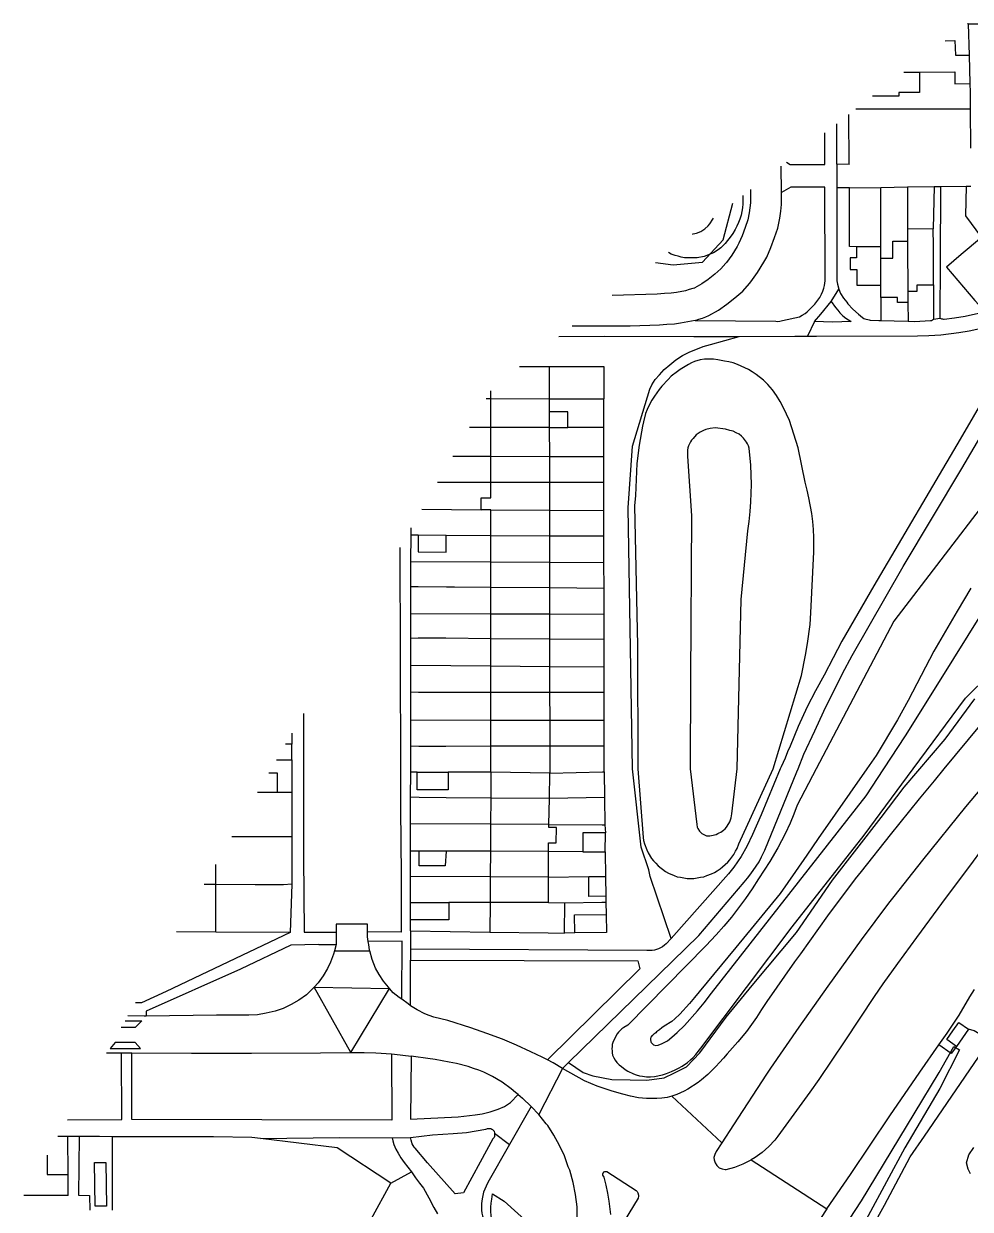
# Model space of a CAD drawing. Header units: millimetres. Extents: x 111502 to 977541, y 8702 to 1044108.
# Drawn here: x 972460.2 to 972627.9, y 471880.6 to 472090.6 of the extents above; entities that cross this region are included whole.
import ezdxf

# ---------------------------------------------------------------- set-up
doc = ezdxf.new("R2010")
doc.units = ezdxf.units.MM
doc.header["$LTSCALE"] = 0.25
doc.layers.add('X HVSS Site Background', color=8, linetype='Continuous')

# ---------------------------------------------------------------- blocks, each defined once
blk = doc.blocks.new('OS MAP')
at = {"layer": 'X HVSS Site Background'}
for points in [[(486338.56, 236447.98), (486361.65, 236470.5), (486369.65, 236479.95), (486370.25, 236480.65), (486370.85, 236481.4), (486371.8, 236482.75), (486372.3, 236483.55), (486372.75, 236484.4), (486373.3, 236485.6), (486379, 236499.5), (486379.2, 236500), (486380.25, 236502.6), (486382.15, 236506.75), (486383.75, 236510.2), (486387.1, 236516.9), (486388.8, 236520.1), (486397.85, 236535.85), (486408.25, 236553.2), (486419.15, 236571.8)], [(486412.8, 236547.9), (486396.15, 236526.15), (486382.4, 236500), (486379.05, 236493.6), (486378.45, 236492), (486377.8, 236490.4), (486376.95, 236488.5), (486375.65, 236486), (486374.2, 236483.6), (486372.2, 236480.5), (486371.05, 236478.75), (486369.9, 236477.05), (486367.4, 236473.75), (486366.05, 236472.15), (486364.7, 236470.6), (486362.85, 236468.65), (486349.05, 236454.6), (486348.35, 236454.2), (486348, 236453.95), (486347.4, 236453.35), (486347.15, 236453.05), (486346.85, 236452.55), (486346.4, 236451.5), (486346.3, 236451.15), (486346.25, 236450.8), (486346.2, 236450.4), (486346.25, 236450.05), (486346.25, 236449.7), (486346.35, 236449.3), (486346.55, 236448.8), (486346.8, 236448.4), (486347.1, 236448), (486347.5, 236447.6), (486347.9, 236447.25), (486348.6, 236446.75), (486349.05, 236446.45), (486350.05, 236445.95), (486350.55, 236445.8), (486351.1, 236445.65), (486351.65, 236445.55), (486352.35, 236445.45), (486353.05, 236445.45), (486353.8, 236445.5), (486355.2, 236445.8), (486355.9, 236446.05), (486356.8, 236446.4), (486357.45, 236446.7), (486358.05, 236447), (486358.65, 236447.35), (486359.6, 236448), (486360.15, 236448.45), (486360.65, 236448.9), (486361.1, 236449.4), (486362, 236450.5), (486378.15, 236472), (486390.9, 236488.25), (486399.6, 236500), (486408.85, 236512.5), (486417.35, 236520.9)], [(486409.8, 236532), (486407.4, 236527.95), (486403.25, 236520.85), (486401, 236516.55), (486398.7, 236512.1), (486396.8, 236508.7), (486393.05, 236502.35), (486391.4, 236500), (486382.75, 236487.65), (486380.75, 236484.7), (486378.75, 236481.8), (486376.05, 236477.95), (486368.2, 236468.35), (486361.7, 236460.5), (486360.85, 236459.5), (486360, 236458.45), (486358.25, 236456.55), (486357.4, 236455.7), (486356.85, 236455.25), (486355.5, 236454.4), (486355.1, 236454.1), (486354.65, 236453.8), (486354.15, 236453.4), (486354, 236453.25), (486353.85, 236453.15), (486353.65, 236453), (486353.5, 236452.85), (486353.35, 236452.75), (486353.15, 236452.45), (486353.05, 236452.25), (486353.05, 236452.05), (486353.15, 236451.65), (486353.2, 236451.5), (486353.6, 236451.1), (486354, 236451), (486354.4, 236451.05), (486355.15, 236451.35), (486356.05, 236451.8), (486356.85, 236452.45), (486357.8, 236453.3), (486359.1, 236454.55), (486361.4, 236457.15), (486362.55, 236458.55), (486363.85, 236460.25), (486391.25, 236495.2), (486394.4, 236500), (486398.25, 236505.85), (486404.55, 236515.95), (486425.95, 236550.25)], [(486409.34, 236632), (486409.2, 236632)], [(486409.34, 236632), (486409.65, 236632), (486416.4, 236632)], [(486409.34, 236632), (486409.5, 236626.45)], [(486338.56, 236447.98), (486341.13, 236446.24), (486342.86, 236445.63), (486346.22, 236444.96), (486349.48, 236444.89), (486352.44, 236444.88), (486355.48, 236445.26), (486357.22, 236446.1), (486359.45, 236447.24), (486361.78, 236449.67), (486366.48, 236456.04), (486371.09, 236461.62), (486378.96, 236471.01), (486385.33, 236480.28), (486393.96, 236491.36), (486397.99, 236496.74), (486405.29, 236505.26), (486410.55, 236512.42)], [(486411.35, 236507.6), (486405.05, 236500), (486403.3, 236497.9), (486400.65, 236494.7), (486395.5, 236488.3), (486390.4, 236481.85), (486389.35, 236480.5), (486384.45, 236473.95), (486379.65, 236467.25), (486378.6, 236465.8), (486373.7, 236458.8), (486372.75, 236457.4), (486371.85, 236455.95), (486370.1, 236453.5), (486368.55, 236451.65), (486366.65, 236449.5), (486366, 236448.75), (486365.3, 236448), (486364.65, 236447.25), (486363.25, 236445.85), (486362.1, 236444.9), (486361.5, 236444.45), (486359.7, 236443.25), (486359.05, 236442.9), (486357.75, 236442.3), (486356.85, 236442)], [(486405.25, 236628.97), (486407, 236629), (486407.1, 236626.4), (486409.5, 236626.45)], [(486409.5, 236626.45), (486409.65, 236621.4)], [(486400.72, 236623.42), (486400.72, 236619.84), (486397.05, 236619.84), (486397.05, 236619.15), (486392.41, 236619.15)], [(486397.97, 236623.4), (486400.72, 236623.42)], [(486400.72, 236623.42), (486407, 236623.45), (486407, 236621.35), (486409.65, 236621.4)], [(486414.55, 236500), (486408.9, 236493.25), (486401.25, 236483.8), (486396.2, 236477.4), (486395.25, 236476.2), (486390.4, 236469.7), (486384.5, 236461.5), (486379.35, 236454.25), (486374.3, 236447), (486373.6, 236445.9), (486367.75, 236436.95), (486365.7, 236433.75)], [(486409.65, 236621.4), (486409.7, 236619.85), (486409.7, 236616.95)], [(486414.45, 236489.35), (486409.6, 236482.75), (486405.45, 236477.25), (486400.2, 236470.1), (486396.85, 236465.5), (486394.25, 236461.95), (486392.7, 236459.7), (486387.5, 236451.8), (486382.9, 236445), (486381.3, 236442.75), (486375.65, 236434.95), (486375.1, 236434.25), (486374.05, 236433.1), (486372.85, 236432.05), (486371.6, 236431.15), (486370.9, 236430.75)], [(486389.47, 236616.9), (486409.7, 236616.95)], [(486409.7, 236616.95), (486409.75, 236609.95)], [(486388.25, 236607.05), (486388.2, 236615.93)], [(486386.05, 236607.1), (486386.05, 236614.28)], [(486377.18, 236607.49), (486377.8, 236607.05), (486383.95, 236607.05), (486383.94, 236612.66)], [(486376.3, 236602.1), (486376.22, 236606.76)], [(486386.05, 236607.1), (486386.1, 236602.95)], [(486388.25, 236607.05), (486386.05, 236607.1)], [(486370.79, 236602.61), (486370.8, 236602.23), (486370.76, 236600.25), (486370.68, 236599.37), (486370.57, 236598.49), (486370.29, 236597.26), (486369.85, 236595.9), (486369.3, 236594.42), (486368.72, 236593.1), (486368.4, 236592.52), (486367.47, 236591.01), (486366.51, 236589.68), (486366.43, 236589.59), (486365.54, 236588.58), (486364.46, 236587.66), (486363.27, 236586.68), (486362.17, 236585.92), (486360.92, 236585.21), (486360.84, 236585.18), (486360.57, 236585.09), (486359.92, 236584.89), (486359.26, 236584.67), (486357.66, 236584.4), (486356.72, 236584.27), (486355.54, 236584.18), (486354.23, 236584.08), (486346.27, 236583.84)], [(486361, 236579.45), (486375.25, 236579.3), (486375.65, 236579.25), (486376, 236579.3), (486376.2, 236579.35), (486376.45, 236579.45), (486379.45, 236580.1), (486379.95, 236580.35), (486380.45, 236580.65), (486380.85, 236580.95), (486382.2, 236582.3), (486383.05, 236583.5), (486383.35, 236584.1), (486383.6, 236584.65), (486383.8, 236585.15), (486383.9, 236585.65), (486384, 236586.45), (486383.95, 236603.05), (486377.9, 236603.05), (486376.3, 236602.1)], [(486386.1, 236602.95), (486386.1, 236586.45), (486386.2, 236585.85), (486386.45, 236584.95)], [(486388.3, 236602.95), (486386.1, 236602.95)], [(486388.3, 236602.95), (486393.85, 236603)], [(486389.55, 236592.5), (486388.3, 236592.55), (486388.3, 236602.95)], [(486393.85, 236603), (486398.6, 236603.1)], [(486393.85, 236592.5), (486393.85, 236603)], [(486398.6, 236603.1), (486398.57, 236595.62)], [(486398.6, 236603.1), (486403.35, 236603.15)], [(486403.35, 236603.15), (486403.17, 236595.67)], [(486403.35, 236603.15), (486404.5, 236603.15)], [(486404.4, 236579.85), (486404.45, 236589.9), (486404.5, 236603.15)], [(486404.5, 236603.15), (486409, 236603.2)], [(486409, 236603.2), (486408.9, 236597.95), (486411.68, 236594.15)], [(486409, 236603.2), (486409.8, 236603.2)], [(486353.95, 236589.71), (486357.1, 236589.31), (486362.27, 236589.77), (486365.95, 236593.69), (486367.68, 236600.22)], [(486369.44, 236601.57), (486369.45, 236600.1), (486369.35, 236599.4), (486369.25, 236598.75), (486369.1, 236598.1), (486368.9, 236597.4), (486368.65, 236596.8), (486368.35, 236596.15), (486368.05, 236595.55), (486367.65, 236594.85), (486367.35, 236594.4), (486366.3, 236593.05), (486365.9, 236592.65), (486365.5, 236592.3), (486365.05, 236591.95), (486364.2, 236591.4), (486363.65, 236591.15), (486362.55, 236590.75), (486361.35, 236590.55), (486360.2, 236590.5), (486359.65, 236590.5), (486359.1, 236590.55), (486358.5, 236590.65), (486357.95, 236590.8), (486357.45, 236590.95), (486356.75, 236591.2), (486356.25, 236591.45), (486356.23, 236591.46)], [(486361, 236579.45), (486361.6, 236579.65), (486362.25, 236579.85), (486362.85, 236580.05), (486363.4, 236580.3), (486365.1, 236581.25), (486366.6, 236582.3), (486368, 236583.45), (486369.4, 236584.65), (486370.6, 236586), (486370.85, 236586.3), (486372.05, 236587.95), (486373.15, 236589.75), (486373.65, 236590.65), (486374.4, 236592.35), (486375.05, 236594.1), (486375.6, 236595.8), (486376, 236597.55), (486376.15, 236598.8), (486376.25, 236599.95), (486376.3, 236602.1)], [(486360.52, 236594.74), (486360.6, 236594.75), (486361.2, 236594.9), (486362, 236595.2), (486362.35, 236595.4), (486362.7, 236595.65), (486363.3, 236596.2), (486363.6, 236596.55), (486364.1, 236597.35), (486364.21, 236597.56)], [(486403.17, 236595.67), (486398.6, 236595.62), (486398.57, 236595.62)], [(486398.57, 236595.62), (486398.6, 236593.48)], [(486403.2, 236585.75), (486403.2, 236592.65), (486403.17, 236595.67)], [(486411.68, 236594.15), (486408.08, 236591.1), (486405.48, 236588.9), (486406.5, 236587.7), (486410.55, 236582.99), (486411.22, 236582.22), (486413.75, 236584.4), (486417.4, 236587.45)], [(486389.55, 236592.5), (486389.55, 236590.55), (486388.45, 236590.55), (486388.45, 236588.45), (486389.6, 236588.45), (486389.6, 236585.7), (486393.9, 236585.7)], [(486393.85, 236592.5), (486389.55, 236592.5)], [(486393.85, 236590.45), (486395.99, 236590.45), (486395.99, 236593.48), (486398.6, 236593.48)], [(486393.85, 236590.45), (486393.85, 236592.5)], [(486398.6, 236593.48), (486398.6, 236592.6), (486398.65, 236584.6)], [(486393.9, 236585.7), (486393.85, 236590.45)], [(486393.9, 236583.5), (486393.9, 236585.7)], [(486398.65, 236584.6), (486400.3, 236584.65), (486400.3, 236585.75), (486403.2, 236585.75)], [(486403.2, 236585.75), (486403.2, 236579.65)], [(486385.05, 236582.8), (486386.45, 236584.95)], [(486386.45, 236584.95), (486386.75, 236584.2), (486387.25, 236583.4), (486387.85, 236582.65), (486388, 236582.4), (486388.9, 236581.45), (486389.9, 236580.55), (486390.65, 236579.95), (486390.85, 236579.8), (486391.05, 236579.7), (486391.8, 236579.55), (486392, 236579.5), (486393.5, 236579.45), (486393.85, 236579.45)], [(486393.9, 236583.5), (486393.85, 236579.45)], [(486398.65, 236582.6), (486396.85, 236582.6), (486396.8, 236583.5), (486393.9, 236583.5)], [(486398.65, 236584.6), (486398.65, 236582.6)], [(486404.4, 236579.85), (486404.6, 236579.75), (486404.8, 236579.7), (486404.95, 236579.65), (486405.1, 236579.65), (486406.95, 236579.9), (486408.8, 236580.2), (486411.2, 236580.7), (486413.55, 236581.35), (486415.5, 236581.95), (486417.4, 236582.55), (486420.4, 236583.85)], [(486385.05, 236582.8), (486385.85, 236581.7), (486386.25, 236581.25), (486386.6, 236580.8), (486387.15, 236580.25), (486387.7, 236579.85), (486388.6, 236579.25), (486385.3, 236579.15), (486382.1, 236579.25)], [(486382.1, 236579.25), (486383.25, 236580.55), (486385.05, 236582.8)], [(486398.65, 236582.6), (486398.7, 236579.3)], [(486361, 236579.45), (486358.4, 236578.95), (486357.3, 236578.8), (486355.95, 236578.7), (486354.65, 236578.6), (486349.45, 236578.45), (486344.85, 236578.45), (486339.21, 236578.43)], [(486382.1, 236579.25), (486380.89, 236576.65)], [(486393.85, 236579.45), (486396.25, 236579.35), (486398.7, 236579.3)], [(486398.7, 236579.3), (486399.85, 236579.25), (486402.65, 236579.4), (486402.85, 236579.4), (486403.2, 236579.65)], [(486403.2, 236579.65), (486404.4, 236579.85)], [(486380.89, 236576.65), (486382.5, 236576.65), (486400.35, 236576.7), (486402.4, 236576.75), (486404.5, 236576.9), (486407.7, 236577.3), (486409.5, 236577.6), (486411.4, 236578)], [(486417.55, 236574.95), (486407.95, 236558.4), (486392.65, 236532.4), (486386.95, 236522.6), (486385.4, 236519.65), (486383.85, 236516.6), (486382.3, 236513.8), (486380.85, 236511), (486379.25, 236507.5), (486377.8, 236504), (486377.35, 236503), (486376.9, 236501.9), (486376.2, 236500.35), (486376.05, 236500), (486372.7, 236491.85), (486371.15, 236488.35), (486370.15, 236486.25), (486369.15, 236484.5), (486367.85, 236482.6), (486366.9, 236481.4), (486356.7, 236469.95)], [(486336.83, 236576.61), (486344.9, 236576.65), (486360.74, 236576.6), (486368.75, 236576.6)], [(486356.7, 236469.95), (486353, 236480.95), (486352.75, 236482.1), (486351.4, 236486.15), (486349.9, 236500), (486349.1, 236546.25), (486349.85, 236557.15), (486352.95, 236567.25), (486353.3, 236568.05), (486353.9, 236568.95), (486354.65, 236569.8), (486355.5, 236570.75), (486356.5, 236571.6), (486357.55, 236572.45), (486358.75, 236573.2), (486359.9, 236573.8), (486362.4, 236574.8), (486363.7, 236575.2), (486368.75, 236576.6)], [(486368.75, 236576.6), (486378.65, 236576.65), (486380.89, 236576.65)], [(486329.85, 236571.28), (486335.1, 236571.25)], [(486335.1, 236571.25), (486344.8, 236571.25), (486344.8, 236565.55)], [(486335.1, 236571.25), (486335.1, 236565.55)], [(486374.8, 236500), (486379.8, 236516.55), (486380.55, 236520.15), (486380.9, 236522.2), (486381.35, 236525.6), (486381.5, 236527.65), (486382, 236538.45), (486382, 236541), (486381.95, 236542.4), (486381.8, 236543.85), (486381.65, 236545.25), (486381.1, 236548), (486380.8, 236549.4), (486380.45, 236550.8), (486379.25, 236556.85), (486377.7, 236561.7), (486376.65, 236563.95), (486376.05, 236565.05), (486375.4, 236566.15), (486374.7, 236567.15), (486373.85, 236568.1), (486373.1, 236568.85), (486371.8, 236569.85), (486371.1, 236570.35), (486370.4, 236570.75), (486369.15, 236571.35), (486368.45, 236571.65), (486367.7, 236571.9), (486366.95, 236572.1), (486366.2, 236572.25), (486365, 236572.45), (486364.2, 236572.55), (486363.4, 236572.6), (486362.65, 236572.55), (486361.85, 236572.45), (486360.85, 236572.15), (486360.3, 236571.9), (486359.8, 236571.65), (486358.3, 236570.75), (486357.85, 236570.4), (486356.75, 236569.55), (486356.2, 236569), (486355.1, 236567.8), (486354.6, 236567.2), (486353.75, 236566.05), (486353.3, 236565.3), (486352.9, 236564.55), (486352.5, 236563.65), (486352.2, 236562.95), (486351.8, 236561.45), (486351.65, 236560.7), (486351.05, 236557.35), (486350.65, 236554.1), (486350.4, 236548.4), (486350.25, 236546.6), (486350.75, 236521.85), (486350.8, 236500), (486351.75, 236487.85), (486351.85, 236487.3), (486352, 236486.75), (486352.4, 236485.65), (486352.65, 236485.15), (486353.25, 236484.15), (486353.6, 236483.7), (486354, 236483.3), (486354.4, 236482.85), (486355.75, 236481.8), (486356.25, 236481.55), (486357.25, 236481.1), (486357.8, 236480.9), (486358.4, 236480.8), (486358.95, 236480.7), (486359.55, 236480.6), (486360.75, 236480.6), (486361.95, 236480.8), (486362.5, 236480.9), (486363.05, 236481.1), (486363.85, 236481.4), (486364.4, 236481.65), (486364.9, 236481.95), (486365.4, 236482.3), (486365.85, 236482.65), (486366.75, 236483.45), (486367.1, 236483.9), (486367.5, 236484.35), (486367.8, 236484.85), (486368.1, 236485.4), (486368.4, 236485.9), (486368.7, 236486.7), (486374.8, 236500)], [(486324.75, 236565.6), (486324.75, 236566.97)], [(486323.96, 236565.6), (486324.75, 236565.6)], [(486324.75, 236565.6), (486335.1, 236565.55)], [(486324.75, 236560.45), (486324.75, 236565.6)], [(486335.1, 236565.55), (486344.8, 236565.55)], [(486335.1, 236565.55), (486335.1, 236563.26)], [(486344.8, 236560.45), (486344.8, 236565.55)], [(486335.1, 236563.26), (486335.1, 236560.45)], [(486338.42, 236560.45), (486338.42, 236563.26), (486335.1, 236563.26)], [(486324.75, 236560.45), (486320.98, 236560.47)], [(486335.1, 236560.45), (486324.75, 236560.45)], [(486324.75, 236555.4), (486324.75, 236560.45)], [(486335.1, 236560.45), (486335.15, 236555.35)], [(486335.1, 236560.45), (486338.42, 236560.45)], [(486344.8, 236560.45), (486338.42, 236560.45)], [(486344.8, 236555.35), (486344.8, 236560.45)], [(486368.44, 236500), (486369.1, 236530), (486370.3, 236542.15), (486370.55, 236543.85), (486370.75, 236545.6), (486370.85, 236547.3), (486370.95, 236550.35), (486370.85, 236553.8), (486370.55, 236556.8), (486370.4, 236557.2), (486370.25, 236557.55), (486370.05, 236557.9), (486369.55, 236558.6), (486369.2, 236558.95), (486368.75, 236559.3), (486368.25, 236559.55), (486367.7, 236559.8), (486367.15, 236559.95), (486366.35, 236560.15), (486365.9, 236560.25), (486365, 236560.35), (486364.5, 236560.4), (486363.65, 236560.3), (486362.85, 236560.1), (486362.45, 236559.95), (486361.85, 236559.65), (486361.15, 236559.15), (486360.6, 236558.55), (486360.35, 236558.25), (486360.15, 236557.95), (486360, 236557.6), (486359.8, 236557.2), (486359.7, 236556.85), (486359.6, 236556.45), (486359.6, 236555.4), (486360.3, 236544.85), (486360.15, 236516), (486360.12, 236500), (486361.25, 236490.15), (486361.35, 236489.7), (486361.45, 236489.45), (486361.75, 236488.95), (486362.15, 236488.55), (486362.5, 236488.35), (486363, 236488.15), (486363.55, 236488.15), (486364.15, 236488.25), (486364.4, 236488.3), (486364.7, 236488.4), (486365, 236488.55), (486365.25, 236488.65), (486365.5, 236488.8), (486366, 236489.15), (486366.3, 236489.4), (486366.55, 236489.7), (486366.95, 236490.3), (486367.1, 236490.6), (486367.25, 236490.95), (486367.35, 236491.3), (486367.4, 236491.7), (486367.45, 236492.05), (486368.44, 236500)], [(486318.04, 236555.4), (486324.75, 236555.4)], [(486324.75, 236555.4), (486335.15, 236555.35)], [(486324.75, 236550.7), (486324.75, 236555.4)], [(486335.15, 236555.35), (486344.8, 236555.35)], [(486335.15, 236555.35), (486335.15, 236550.7)], [(486344.8, 236550.7), (486344.8, 236555.35)], [(486324.75, 236550.7), (486316.85, 236550.7), (486315.31, 236550.7)], [(486323.07, 236545.9), (486323.07, 236545.91), (486323.07, 236547.99), (486324.75, 236547.99), (486324.75, 236550.7)], [(486335.15, 236550.7), (486324.75, 236550.7)], [(486344.8, 236550.7), (486335.15, 236550.7)], [(486335.15, 236550.7), (486335.15, 236545.8)], [(486344.8, 236545.75), (486344.8, 236550.7)], [(486312.57, 236545.98), (486323.07, 236545.9)], [(486324.75, 236545.9), (486323.07, 236545.9)], [(486324.75, 236545.9), (486335.15, 236545.8)], [(486324.75, 236541.3), (486324.75, 236545.9)], [(486335.15, 236545.8), (486344.8, 236545.75)], [(486335.15, 236545.8), (486335.15, 236541.25)], [(486344.8, 236541.2), (486344.8, 236545.75)], [(486310.6, 236536.75), (486310.65, 236541.4)], [(486310.65, 236541.4), (486310.65, 236542.67)], [(486311.9, 236541.4), (486310.65, 236541.4)], [(486311.9, 236541.4), (486311.9, 236538.45), (486316.85, 236538.4), (486316.85, 236541.35)], [(486316.85, 236541.35), (486311.9, 236541.4)], [(486324.75, 236541.3), (486316.85, 236541.35)], [(486324.75, 236536.65), (486324.75, 236541.3)], [(486335.15, 236541.25), (486324.75, 236541.3)], [(486308.64, 236539.21), (486308.75, 236500), (486308.8, 236492.9), (486308.9, 236481.25), (486308.9, 236471.1), (486302.95, 236471.15)], [(486344.8, 236541.2), (486335.15, 236541.25)], [(486335.15, 236541.25), (486335.15, 236536.6)], [(486344.8, 236536.55), (486344.8, 236541.2)], [(486310.6, 236536.75), (486324.75, 236536.65)], [(486310.6, 236532.25), (486310.6, 236536.75)], [(486324.75, 236536.65), (486335.15, 236536.6)], [(486324.75, 236532.15), (486324.75, 236536.65)], [(486335.15, 236536.6), (486344.8, 236536.55)], [(486335.15, 236536.6), (486335.2, 236532.05)], [(486344.85, 236531.95), (486344.8, 236536.55)], [(486310.6, 236527.5), (486310.58, 236528.96), (486310.6, 236532.25)], [(486324.75, 236532.15), (486318.34, 236532.19), (486316.9, 236532.2), (486311.9, 236532.24), (486310.6, 236532.25)], [(486335.2, 236532.05), (486324.75, 236532.15)], [(486324.75, 236527.45), (486324.75, 236532.15)], [(486344.85, 236531.95), (486335.2, 236532.05)], [(486335.2, 236532.05), (486335.2, 236527.45)], [(486344.85, 236527.4), (486344.85, 236531.95)], [(486310.6, 236523.1), (486310.6, 236527.5)], [(486310.6, 236527.5), (486324.75, 236527.45)], [(486324.8, 236523.05), (486324.75, 236527.45)], [(486324.75, 236527.45), (486335.2, 236527.45)], [(486335.2, 236527.45), (486335.2, 236523)], [(486335.2, 236527.45), (486344.85, 236527.4)], [(486344.85, 236522.9), (486344.85, 236527.4)], [(486324.8, 236523.05), (486316.8, 236523.15), (486311.9, 236523.15), (486310.6, 236523.1)], [(486310.6, 236518.35), (486310.6, 236523.1)], [(486324.8, 236518.25), (486324.8, 236523.05)], [(486335.2, 236523), (486324.8, 236523.05)], [(486344.85, 236522.9), (486335.2, 236523)], [(486335.2, 236523), (486335.2, 236518.15)], [(486344.85, 236518.1), (486344.85, 236522.9)], [(486310.6, 236518.35), (486324.8, 236518.25)], [(486310.6, 236513.6), (486310.6, 236518.35)], [(486324.8, 236513.55), (486324.8, 236518.25)], [(486324.8, 236518.25), (486335.2, 236518.15)], [(486335.2, 236518.15), (486344.85, 236518.1)], [(486335.2, 236518.15), (486335.2, 236513.55)], [(486344.85, 236513.55), (486344.85, 236518.1)], [(486310.6, 236508.7), (486310.6, 236513.6)], [(486324.8, 236513.55), (486316.8, 236513.55), (486311.95, 236513.55), (486310.6, 236513.6)], [(486324.8, 236508.65), (486324.8, 236513.55)], [(486335.2, 236513.55), (486324.8, 236513.55)], [(486344.85, 236513.55), (486335.2, 236513.55)], [(486335.2, 236513.55), (486335.25, 236508.65)], [(486344.85, 236508.6), (486344.85, 236513.55)], [(486291.59, 236509.83), (486291.6, 236500), (486291.6, 236484.35), (486291.7, 236471.05), (486297.4, 236471.1)], [(486310.6, 236504.05), (486310.6, 236508.7)], [(486310.6, 236508.7), (486324.8, 236508.65)], [(486324.8, 236508.65), (486335.25, 236508.65)], [(486324.8, 236504), (486324.8, 236508.65)], [(486335.25, 236508.65), (486335.25, 236504)], [(486335.25, 236508.65), (486344.85, 236508.6)], [(486344.85, 236504.05), (486344.85, 236508.6)], [(486289.54, 236506.31), (486289.55, 236504.35)], [(486289.55, 236504.35), (486288.4, 236504.35)], [(486289.55, 236501.63), (486289.55, 236504.35)], [(486324.8, 236504), (486316.8, 236503.95), (486312, 236503.95), (486310.6, 236504.05)], [(486310.6, 236499.4), (486310.6, 236500), (486310.6, 236504.05)], [(486335.25, 236504), (486324.8, 236504)], [(486324.8, 236499.4), (486324.8, 236500), (486324.8, 236504)], [(486344.85, 236504.05), (486335.25, 236504)], [(486335.25, 236504), (486335.25, 236500), (486335.25, 236499.25)], [(486344.85, 236499.45), (486344.85, 236500), (486344.85, 236504.05)], [(486286.83, 236501.63), (486289.55, 236501.63)], [(486289.55, 236501.63), (486289.55, 236500), (486289.55, 236495.8)], [(486285.46, 236499.28), (486286.93, 236499.27), (486286.92, 236495.8)], [(486310.55, 236495), (486310.6, 236499.4)], [(486311.72, 236499.4), (486310.6, 236499.4)], [(486317.22, 236499.4), (486317.22, 236496.26), (486311.72, 236496.26), (486311.72, 236499.4)], [(486311.72, 236499.4), (486317.22, 236499.4)], [(486324.8, 236499.4), (486317.22, 236499.4)], [(486324.8, 236499.4), (486324.75, 236494.8)], [(486335.25, 236499.25), (486324.8, 236499.4)], [(486335.25, 236499.25), (486344.55, 236499.45), (486344.85, 236499.45)], [(486344.85, 236499.45), (486344.9, 236494.9)], [(486335.15, 236494.75), (486335.25, 236499.25)], [(486286.92, 236495.8), (486283.45, 236495.82)], [(486289.55, 236495.8), (486288.1, 236495.8), (486286.92, 236495.8)], [(486289.55, 236495.8), (486289.55, 236487.95)], [(486310.55, 236490.25), (486310.55, 236495)], [(486324.75, 236494.8), (486316.85, 236494.85), (486312.1, 236494.9), (486310.55, 236495)], [(486324.75, 236494.8), (486324.7, 236490.2)], [(486335.15, 236494.75), (486324.75, 236494.8)], [(486335.05, 236490.15), (486335.15, 236494.75)], [(486344.9, 236494.9), (486335.15, 236494.75)], [(486344.9, 236494.9), (486345, 236490.1)], [(486324.7, 236490.2), (486310.55, 236490.25)], [(486310.55, 236485.45), (486310.55, 236490.25)], [(486324.7, 236490.2), (486324.7, 236485.4)], [(486335.05, 236490.15), (486324.7, 236490.2)], [(486335, 236485.35), (486335.02, 236486.9), (486336.38, 236486.89), (486336.41, 236489.6), (486335.04, 236489.62), (486335.05, 236490.15)], [(486335.05, 236490.15), (486344.5, 236490.1), (486345, 236490.1)], [(486345, 236490.1), (486345.07, 236488.66)], [(486289.55, 236487.95), (486278.88, 236487.95)], [(486289.55, 236487.95), (486289.5, 236479.55)], [(486345.07, 236488.66), (486345.02, 236488.66), (486341.09, 236488.68), (486341.07, 236485.32)], [(486345.05, 236485.3), (486345.07, 236488.66)], [(486312.1, 236485.4), (486310.55, 236485.45)], [(486310.55, 236480.95), (486310.55, 236485.45)], [(486316.85, 236485.45), (486312.1, 236485.4)], [(486316.85, 236485.45), (486316.7, 236482.8), (486312.1, 236482.85), (486312.1, 236485.4)], [(486324.7, 236485.4), (486316.85, 236485.45)], [(486324.7, 236485.4), (486324.65, 236481.1), (486324.65, 236480.85)], [(486335, 236485.35), (486324.7, 236485.4)], [(486341.07, 236485.32), (486335, 236485.35)], [(486335, 236480.8), (486335, 236485.35)], [(486341.07, 236485.32), (486345.05, 236485.3)], [(486345.05, 236485.3), (486345.1, 236480.95)], [(486276.05, 236479.5), (486276.05, 236483.07)], [(486310.55, 236476.35), (486310.55, 236476.4), (486310.55, 236480.95)], [(486324.65, 236480.85), (486310.55, 236480.95)], [(486335, 236480.8), (486324.65, 236480.85)], [(486324.65, 236480.85), (486324.65, 236476.35)], [(486335, 236480.8), (486342.12, 236480.91)], [(486335, 236476.3), (486335, 236480.8)], [(486342.12, 236480.91), (486343.14, 236480.93), (486345.1, 236480.95)], [(486345.14, 236477.43), (486342.16, 236477.39), (486342.12, 236480.91)], [(486345.1, 236480.95), (486345.14, 236477.43)], [(486276.05, 236479.5), (486273.99, 236479.51)], [(486289.5, 236479.55), (486288.05, 236479.45), (486283.05, 236479.47), (486276.05, 236479.5)], [(486276.05, 236471.05), (486276.05, 236479.5)], [(486289.5, 236479.55), (486289.25, 236471)], [(486310.55, 236476.35), (486312.1, 236476.35), (486316.8, 236476.35), (486317.31, 236476.35)], [(486310.55, 236473.23), (486310.55, 236476.35)], [(486317.31, 236476.35), (486317.31, 236473.23), (486310.55, 236473.23)], [(486324.65, 236476.35), (486317.31, 236476.35)], [(486324.65, 236476.35), (486324.6, 236471.05)], [(486335, 236476.3), (486324.65, 236476.35)], [(486335, 236476.3), (486337.88, 236476.27)], [(486337.83, 236470.92), (486337.83, 236470.96), (486337.88, 236476.27)], [(486337.88, 236476.27), (486344.45, 236476.4), (486345.15, 236476.4)], [(486345.14, 236477.43), (486345.15, 236476.4)], [(486345.15, 236476.4), (486345.22, 236474.21)], [(486339.66, 236470.94), (486339.66, 236470.97), (486339.63, 236474.15), (486345.19, 236474.21), (486345.22, 236474.21)], [(486345.22, 236474.21), (486345.25, 236471), (486339.66, 236470.94)], [(486302.95, 236471.15), (486302.95, 236472.48), (486297.4, 236472.47), (486297.4, 236471.1)], [(486310.55, 236471.3), (486310.55, 236473.23)], [(486289.25, 236471), (486267.25, 236460.55), (486262.9, 236458.55), (486261.82, 236458.55)], [(486276.05, 236471.05), (486269.11, 236471.12)], [(486289.25, 236471), (486276.05, 236471.05)], [(486297.4, 236471.1), (486297.4, 236468.9)], [(486303.05, 236469.4), (486302.9, 236470.25), (486302.9, 236470.6), (486302.95, 236471.15)], [(486310.55, 236471.3), (486324.6, 236471.05)], [(486310.55, 236471.3), (486310.55, 236468.05)], [(486356.7, 236469.95), (486355.85, 236469), (486355.55, 236468.75), (486355.2, 236468.5), (486354.85, 236468.3), (486354.5, 236468.15), (486354.1, 236468), (486353.75, 236467.9), (486353.35, 236467.85), (486352.4, 236467.85), (486310.55, 236468.05)], [(486324.6, 236471.05), (486334.95, 236470.95), (486337.83, 236470.92)], [(486339.66, 236470.94), (486337.83, 236470.92)], [(486294.33, 236468.86), (486289.35, 236468.8), (486280.45, 236464.5), (486263.73, 236457.1)], [(486297.07, 236467.77), (486296.9, 236467.2), (486296.4, 236465.75), (486295.85, 236464.65), (486295.05, 236463.35), (486294.2, 236462.1), (486293.47, 236461.34)], [(486294.33, 236468.86), (486297.4, 236468.9)], [(486297.4, 236468.9), (486297.07, 236467.77)], [(486297.07, 236467.77), (486303.33, 236467.78)], [(486309, 236459.2), (486309.05, 236469.5), (486303.05, 236469.4)], [(486303.33, 236467.78), (486303.3, 236467.9), (486303.15, 236468.9), (486303.1, 236469.1), (486303.05, 236469.4)], [(486306.85, 236461.11), (486306.65, 236461.35), (486305.75, 236462.4), (486305, 236463.55), (486304.35, 236464.7), (486303.75, 236466.25), (486303.33, 236467.78)], [(486310.55, 236468.05), (486310.55, 236466.1)], [(486310.55, 236458), (486310.55, 236466.1)], [(486310.55, 236466.1), (486350.85, 236466), (486351.2, 236464.55), (486334.8, 236448.45)], [(486293.47, 236461.34), (486293.15, 236461), (486292.1, 236460), (486290.75, 236459.05), (486289.4, 236458.25), (486288, 236457.55), (486286.55, 236457.1), (486285, 236456.7), (486283.45, 236456.45), (486281.9, 236456.35), (486276.2, 236456.35), (486263.71, 236456.2)], [(486293.47, 236461.34), (486306.85, 236461.11)], [(486299.95, 236449.75), (486293.47, 236461.34)], [(486299.95, 236449.75), (486306.85, 236461.11)], [(486309, 236459.2), (486308.55, 236459.5), (486307.5, 236460.35), (486306.85, 236461.11)], [(486404.16, 236451.11), (486405.6, 236453.2), (486407.75, 236456.35), (486409.65, 236459.6), (486410.44, 236460.94)], [(486310.55, 236458), (486310.15, 236458.35), (486309, 236459.2)], [(486334.8, 236448.45), (486333.85, 236448.95), (486331.85, 236449.9), (486329.35, 236451.05), (486326.85, 236452.1), (486324.05, 236453.15), (486321.25, 236454.1), (486317.15, 236455.4), (486314.7, 236456), (486313.85, 236456.3), (486313.1, 236456.6), (486311.75, 236457.3), (486310.55, 236458)], [(486259.97, 236455.36), (486262.92, 236455.36), (486261.79, 236454.19), (486259.29, 236454.19)], [(486263.71, 236456.2), (486263.35, 236456.2), (486260.47, 236456.23)], [(486263.73, 236457.1), (486263.71, 236456.38), (486263.71, 236456.2)], [(486407.27, 236450.83), (486405.56, 236452.04), (486406.64, 236453.57)], [(486406.64, 236453.57), (486407.72, 236455.09)], [(486409.43, 236453.88), (486407.27, 236450.83)], [(486407.72, 236455.09), (486409.43, 236453.88)], [(486413.04, 236451.7), (486411.29, 236453.05), (486410.42, 236453.61), (486409.43, 236453.88)], [(486261.79, 236451.5), (486258.2, 236451.5), (486257.32, 236450.47), (486262.74, 236450.47), (486261.79, 236451.5)], [(486373.85, 236384.7), (486378.65, 236393.65), (486384.35, 236404.05), (486389.45, 236413.55), (486394.5, 236422.7), (486399.05, 236431.3), (486401.6, 236434.95), (486412.8, 236451.35), (486413.04, 236451.7)], [(486384.32, 236422.08), (486388.5, 236428.15), (486395.45, 236438.55), (486400.8, 236446.25), (486404.16, 236451.11)], [(486407.27, 236450.83), (486406.33, 236449.56), (486404.16, 236451.11)], [(486249.79, 236437.83), (486259.4, 236437.91), (486259.35, 236449.7)], [(486256.68, 236449.7), (486259.35, 236449.7)], [(486259.35, 236449.7), (486261.15, 236449.7)], [(486261.15, 236449.7), (486271.75, 236449.65), (486282.4, 236449.65), (486294.6, 236449.7), (486299.95, 236449.75)], [(486307.2, 236449.5), (486307.25, 236437.75), (486261.15, 236437.9), (486261.15, 236449.7)], [(486299.95, 236449.75), (486300.35, 236449.75), (486302.35, 236449.75), (486304.4, 236449.7), (486307.2, 236449.5)], [(486307.2, 236449.5), (486307.7, 236449.45), (486310.65, 236449.1)], [(486310.65, 236449.1), (486310.56, 236437.93), (486318.99, 236438.37), (486322.03, 236438.7), (486323.27, 236438.92), (486324.67, 236439.26), (486326.06, 236439.7), (486327.2, 236440.17), (486328.27, 236440.89), (486329.6, 236442.3)], [(486329.6, 236442.3), (486329.15, 236442.65), (486328.4, 236443.3), (486326.8, 236444.5), (486325.1, 236445.5), (486323.55, 236446.25), (486322.65, 236446.6), (486321.7, 236446.95), (486320.75, 236447.25), (486318.7, 236447.8), (486317.4, 236448.05), (486316.15, 236448.3), (486314.9, 236448.5), (486313.6, 236448.7), (486311.05, 236449.05), (486310.65, 236449.1)], [(486406.81, 236450.85), (486407.8, 236450.21), (486404.35, 236443.4), (486398.15, 236432.85), (486391.6, 236420.8), (486385.15, 236408.15), (486380.8, 236398.25), (486376.8, 236390.85), (486376.3, 236390.05), (486376, 236389.7), (486375.45, 236389.15), (486375.1, 236388.85), (486374.3, 236388.35), (486373.9, 236388.15), (486373.05, 236387.85), (486372.6, 236387.75), (486371.7, 236387.65), (486371.2, 236387.65), (486370.85, 236387.8), (486368.75, 236389.25), (486370, 236391.55)], [(486370, 236391.55), (486371.2, 236392.55), (486373.45, 236397.3), (486376.4, 236402.4), (486378.95, 236406.45), (486381.85, 236410.7), (486382.95, 236412.05), (486390.45, 236423.5), (486399.8, 236438.9), (486404.2, 236446.2), (486406.81, 236450.85)], [(486337.5, 236446.95), (486333.3, 236438.75)], [(486337.5, 236446.95), (486335.8, 236447.9), (486334.8, 236448.45)], [(486337.5, 236446.95), (486338.56, 236447.98)], [(486356.85, 236442), (486356, 236441.8), (486355.1, 236441.65), (486354.2, 236441.6), (486352.35, 236441.6), (486350.95, 236441.75), (486349.55, 236442), (486348.15, 236442.35), (486346.3, 236442.9), (486343.6, 236443.8), (486341.4, 236444.75), (486337.5, 236446.95)], [(486409.73, 236428.27), (486409.32, 236429.11), (486409.04, 236430.21), (486409.45, 236431.62), (486410.35, 236432.95)], [(486329.6, 236442.3), (486330, 236442), (486330.4, 236441.65), (486331.9, 236440.2)], [(486365.7, 236433.75), (486356.85, 236442)], [(486331.9, 236440.2), (486328.09, 236433.48)], [(486333.3, 236438.75), (486331.9, 236440.2)], [(486337.92, 236406.44), (486338.65, 236409.35), (486339.25, 236412.35), (486339.5, 236414.05), (486339.52, 236414.21), (486339.7, 236415.5), (486339.8, 236416.2), (486340, 236418.3), (486340.1, 236420.45), (486340.05, 236422.4), (486339.75, 236424.6), (486339.35, 236426.75), (486338.75, 236428.9), (486338.5, 236429.5), (486337.8, 236431.45), (486336.95, 236433.3), (486335.95, 236435.1), (486334.85, 236436.85), (486334.6, 236437.15), (486333.3, 236438.75)], [(486310.55, 236434.7), (486314.45, 236435.15), (486316.3, 236435.3), (486318.1, 236435.4), (486320.45, 236435.6), (486323.9, 236436.15), (486324.05, 236436.25), (486324.2, 236436.3), (486324.75, 236436.3), (486324.95, 236436.2), (486325.1, 236436.1), (486325.25, 236435.95), (486325.35, 236435.8), (486325.45, 236435.45)], [(486249.85, 236434.85), (486248.07, 236434.86)], [(486251.85, 236434.85), (486249.85, 236434.85)], [(486249.9, 236428.15), (486249.85, 236434.85)], [(486251.85, 236434.85), (486251.75, 236424.5), (486253.7, 236424.45), (486253.72, 236421.85)], [(486257.76, 236434.84), (486255.45, 236434.85), (486251.85, 236434.85)], [(486283.95, 236434.55), (486282.45, 236434.7), (486275.65, 236434.8), (486257.76, 236434.84)], [(486257.76, 236421.85), (486257.76, 236434.84)], [(486283.95, 236434.55), (486297.95, 236434.7), (486307.3, 236434.65)], [(486307.05, 236426.6), (486297.55, 236432.85), (486283.95, 236434.55)], [(486307.3, 236434.65), (486310.55, 236434.7)], [(486307.3, 236434.65), (486307.4, 236434.1), (486307.6, 236433.45), (486307.95, 236432.65), (486308.35, 236431.9), (486308.85, 236431.1), (486309.4, 236430.3), (486310.7, 236428.6)], [(486325.45, 236435.45), (486325.45, 236435.05), (486325.4, 236434.9), (486325.35, 236434.7), (486325.15, 236434.45), (486322.9, 236430.35), (486319.95, 236424.9), (486318.45, 236424.7), (486313.55, 236430.2), (486311.35, 236432.8), (486311.2, 236433), (486310.85, 236433.55), (486310.65, 236434.2), (486310.55, 236434.7)], [(486325.45, 236435.45), (486328.09, 236433.48)], [(486328.09, 236433.48), (486324.25, 236426.7), (486323.95, 236426.1), (486323.7, 236425.55), (486323.5, 236425), (486323.35, 236424.4), (486323.25, 236423.85), (486323.15, 236423), (486323.15, 236421.85), (486323.2, 236421.3), (486323.3, 236420.8), (486323.45, 236420.25), (486323.65, 236419.7), (486324.15, 236418.8), (486324.45, 236418.35), (486324.7, 236417.9), (486325.6, 236416.5), (486326.55, 236415.55), (486330.55, 236411.75), (486333, 236409.35), (486333.65, 236408.9)], [(486365.7, 236433.75), (486364.7, 236432.2), (486364.45, 236431.7), (486364.3, 236431.15), (486364.35, 236430.75), (486364.5, 236430.2), (486364.8, 236429.75), (486365.25, 236429.35), (486365.75, 236429.15), (486366.3, 236429.05), (486366.5, 236429.05), (486368, 236429.45), (486369.5, 236430.05), (486370.9, 236430.75)], [(486246.15, 236431.55), (486246.15, 236428.15), (486249.9, 236428.15)], [(486256.67, 236422.55), (486254.67, 236422.53), (486254.58, 236430.26), (486256.58, 236430.28)], [(486256.67, 236422.55), (486254.67, 236422.53), (486254.58, 236430.26), (486256.58, 236430.28)], [(486256.58, 236430.28), (486256.67, 236422.55)], [(486370.9, 236430.75), (486384.32, 236422.08)], [(486249.9, 236424.4), (486249.9, 236428.15)], [(486310.7, 236428.6), (486311.45, 236427.55), (486312.15, 236426.6), (486312.85, 236425.7), (486313.8, 236424), (486314.7, 236422.3), (486315.3, 236421.15)], [(486307.05, 236426.6), (486310.7, 236428.6)], [(486346.05, 236421.05), (486345.75, 236423.4), (486345.5, 236424.85), (486345.2, 236426.25), (486344.85, 236427.7), (486344.75, 236427.85), (486344.65, 236428.05), (486344.65, 236428.3), (486344.7, 236428.4), (486344.85, 236428.6), (486344.95, 236428.65), (486345.1, 236428.7), (486345.35, 236428.65), (486350.55, 236425.3), (486350.7, 236425.15), (486350.85, 236424.9), (486350.95, 236424.5), (486350.95, 236424.3), (486350.9, 236423.95), (486347.4, 236418.2)], [(486295.52, 236405.57), (486303.6, 236420.25), (486307.05, 236426.6)], [(486249.9, 236424.4), (486242.02, 236424.45)], [(486335.65, 236415.85), (486333.45, 236409.75), (486326.7, 236416.2), (486326, 236416.95), (486325.4, 236418.15), (486325.15, 236418.85), (486325, 236419.55), (486324.85, 236420.9), (486324.8, 236421.6), (486324.8, 236422.35), (486324.85, 236423.05), (486324.95, 236423.8), (486325.1, 236424.7)], [(486325.1, 236424.7), (486327.15, 236423.4), (486335, 236416.35), (486335.65, 236415.85)], [(486384.32, 236422.08), (486383.95, 236421.55), (486381.25, 236417.3), (486379, 236413.55), (486377.9, 236411.75), (486375.35, 236407.2)]]:
    blk.add_lwpolyline(points, dxfattribs=at)

msp = doc.modelspace()

# ---------------------------------------------------------------- block references
at = {"lineweight": 0}
msp.add_blockref('OS MAP', (486218.2, 235458.61), dxfattribs=at)

doc.saveas('drawing.dxf')
